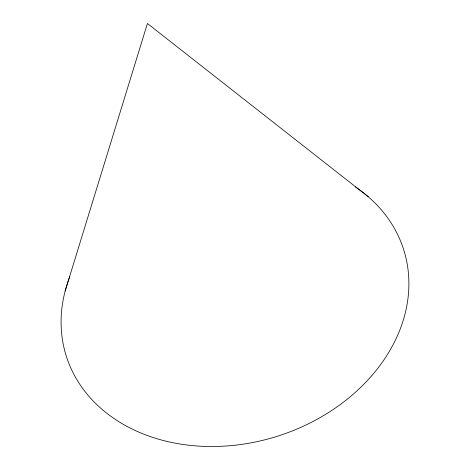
<?xml version="1.0" encoding="UTF-8"?>
<svg xmlns="http://www.w3.org/2000/svg" width="470" height="470" viewBox="0 0 470 470"><rect width="100%" height="100%" fill="white"/><g stroke="black" fill="none" stroke-linecap="round" stroke-linejoin="round"><path stroke-width="0.7" d="M65.166 291.006L147.421 23.5L368.245 196.742M355.49 186.978A176.89 139.907 -17.4 0 1 376.864 369.52A176.89 139.907 -17.4 0 1 156.592 438.61A176.89 139.907 -17.4 0 1 69.836 276.577"/></g></svg>
